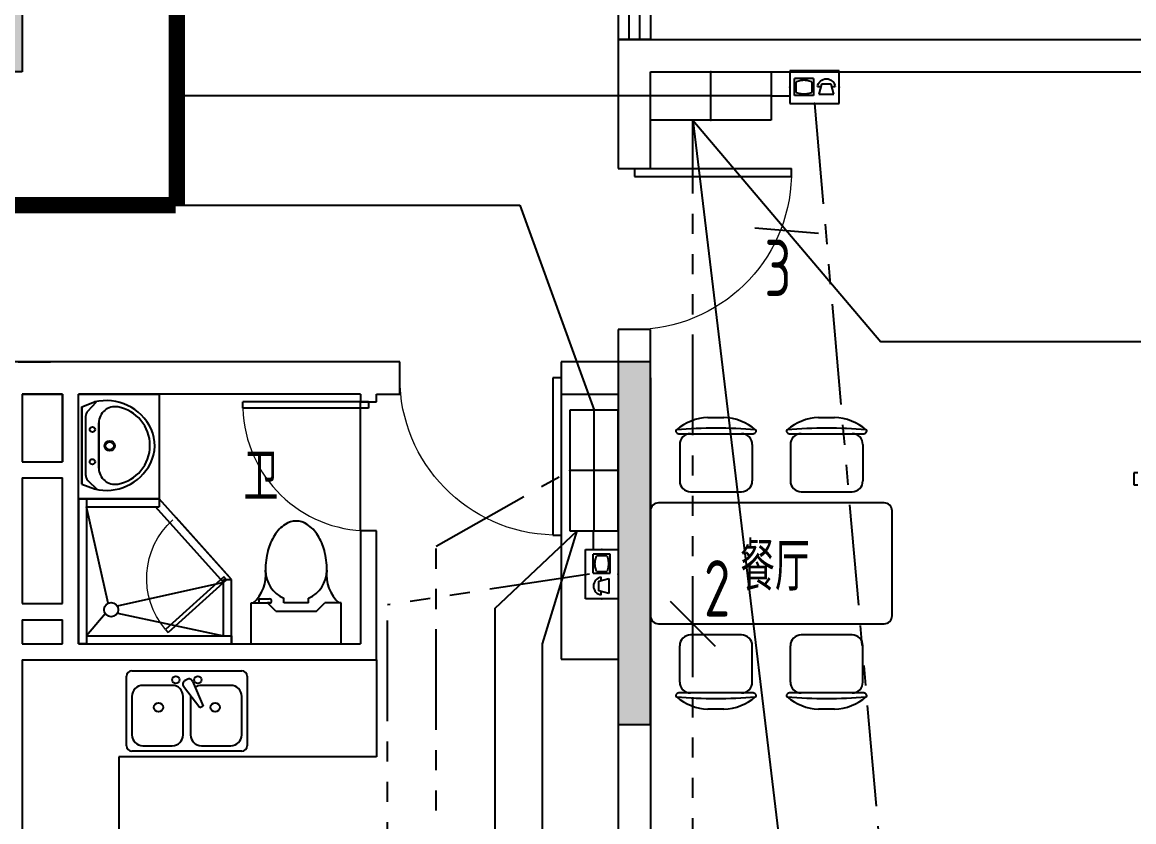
# Model space of a CAD drawing. Extents: x -41969 to 449372, y 65390 to 759577.
# Drawn here: x 298285 to 305185, y 707838 to 712799 of the extents above; entities that cross this region are included whole.
import ezdxf
from ezdxf.enums import TextEntityAlignment as Align

# ---------------------------------------------------------------- set-up
doc = ezdxf.new("R2010")
doc.units = 0
doc.header["$LTSCALE"] = 1000
doc.header["$MEASUREMENT"] = 0
for name, pattern in [('DASHDOT', [1, 0.5, -0.25, 0, -0.25]), ('PHANTOM2', [1.25, 0.625, -0.125, 0.125, -0.125, 0.125, -0.125]), ('PHANTOM3', [1.5, 0.625, -0.125, 0.125, -0.125, 0.125, -0.125, 0.125, -0.125])]:
    doc.linetypes.add(name, pattern=pattern)
for name, color, linetype in [('0-桥架', 120, 'Continuous'), ('DIM-照明', 3, 'Continuous'), ('EQUIP-箱柜', 241, 'Continuous'), ('EQUIP-通讯', 241, 'Continuous'), ('IN-door', 2, 'Continuous'), ('jg新结构柱', 9, 'Continuous'), ('TEL_TEXT', 7, 'Continuous'), ('WALL', 7, 'Continuous'), ('WINDOW', 2, 'Continuous'), ('WINDOW_TEXT', 7, 'Continuous'), ('WIRE-照明', 120, 'Continuous'), ('装修家具', 8, 'Continuous')]:
    doc.layers.add(name, color=color, linetype=linetype)
doc.styles.add('_TCH_LABEL', font='COMPLEX', dxfattribs={"bigfont": 'GBCBIG'})
doc.styles.add('_TEL_DIM', font='SIMPLEX', dxfattribs={"width": 0.8, "height": 3.5, "bigfont": 'HZTXT'})
doc.styles.add('DIM_FONT', font='SIMPLEX', dxfattribs={"width": 0.7, "bigfont": 'GBCBIG'})
doc.styles.add('SIMPLEX', font='SIMPLEX.SHX')
doc.styles.get("Standard").update_dxf_attribs({"font": 'gbenor.shx', "bigfont": 'gbcbig.shx'})
doc.linetypes.add('TV', pattern='A,2.8,-0.1,["TV",_TEL_DIM,S=0.07,R=0,X=0,Y=-0.1],-0.52', length=3.42)

# ---------------------------------------------------------------- blocks, each defined once
blk = doc.blocks.new('A$C65FF3140')
at = {"color": 8}
for p, q in [((2150, -2850), (2150, -2200)), ((2150, -2200), (2650, -2200)), ((2650, -2200), (2650, -2850)), ((5144.5, -2200), (5144.5, -3845.3)), ((2170.5, -2278.6), (2249, -2249.1)), ((2206.6, -2305.8), (2261.1, -2247.7)), ((2170.5, -2759.3), (2170.5, -2278.6)), ((2170.5, -2281.4), (2170.5, -2758.2)), ((2193, -2340), (2193, -2700)), ((6057, -2346), (6156.2, -2346)), ((6743.8, -2346), (6843, -2346)), ((2275.8, -2660.1), (2275.8, -2378.2)), ((2275.8, -2378.2), (2275.8, -2660.1)), ((5876.6, -2446), (6336.6, -2446)), ((6563.4, -2446), (7023.4, -2446)), ((5881.6, -2513.5), (5881.6, -2738.5)), ((6331.6, -2513.5), (6331.6, -2738.5)), ((6568.4, -2513.5), (6568.4, -2738.5)), ((7018.4, -2513.5), (7018.4, -2738.5)), ((8725, -2688.8), (8700, -2688.8)), ((8700, -2688.8), (8700, -2764.1)), ((2170.5, -2759.3), (2249, -2788.7)), ((2208, -2735.6), (2265.7, -2792.4)), ((5949.1, -2806), (6264.1, -2806)), ((6635.9, -2806), (6950.9, -2806)), ((8700, -2764.1), (8725, -2764.1)), ((2150, -2849.8), (2150, -3750)), ((2200, -2849.8), (2150, -2849.8)), ((2150, -2850), (2650, -2850)), ((2650, -2850), (2150, -2850)), ((2200, -2849.8), (2200, -3750)), ((3099.9, -3350), (2649.9, -2850)), ((2650, -2850), (2650, -2900)), ((7150, -2875.2), (5750, -2875.2)), ((2332.8, -3498.2), (2200, -2899.8)), ((2200, -2900), (2650, -2900)), ((3049.9, -3369.2), (2627.7, -2900)), ((2752.7, -2964), (3087.1, -3335.7)), ((5700, -2925.2), (5700, -3575.2)), ((7200, -3575.2), (7200, -2925.2)), ((3049.9, -3369.2), (2390.3, -3515.8)), ((3049.9, -3700), (3049.9, -3350)), ((3049.9, -3350), (3099.9, -3350)), ((3099.9, -3750), (3099.9, -3350)), ((3221, -3496), (3322.6, -3496)), ((3221, -3750), (3221, -3496)), ((3271.8, -3470.6), (3335.3, -3470.6)), ((3271.8, -3496), (3271.8, -3470.6)), ((3335.3, -3496), (3322.6, -3496)), ((3373.4, -3546.8), (3322.6, -3496)), ((3424.2, -3496), (3424.2, -3467.4)), ((3576.6, -3496), (3424.2, -3496)), ((3576.6, -3496), (3576.6, -3467.4)), ((3627.4, -3546.8), (3678.2, -3496)), ((3779.8, -3496), (3678.2, -3496)), ((3779.8, -3750), (3779.8, -3496)), ((2315.8, -3563.7), (2200, -3700)), ((2391.1, -3559), (3049.9, -3700)), ((3373.4, -3546.8), (3627.4, -3546.8)), ((5750, -3625.2), (7150, -3625.2)), ((2200, -3700), (3099.9, -3700)), ((3099.9, -3700), (3099.9, -3750)), ((6264.1, -3694.5), (5949.1, -3694.5)), ((6950.9, -3694.5), (6635.9, -3694.5)), ((2150, -3750), (3099.9, -3750)), ((2200, -3750), (2150, -3750)), ((3221, -3750), (3779.8, -3750)), ((5881.6, -3987), (5881.6, -3762)), ((6331.6, -3987), (6331.6, -3762)), ((6568.4, -3987), (6568.4, -3762)), ((7018.4, -3987), (7018.4, -3762)), ((4000.1, -3850), (4000.1, -4450)), ((5144.5, -3845.3), (5500, -3845.3)), ((6336.6, -4054.5), (5876.6, -4054.5)), ((7023.4, -4054.5), (6563.4, -4054.5)), ((6156.2, -4154.5), (6057, -4154.5)), ((6843, -4154.5), (6743.8, -4154.5)), ((4000.1, -4450), (2400, -4450)), ((2400, -4450), (2400, -4956.7))]:
    blk.add_line(p, q, dxfattribs=at)
at = {"color": 8, "extrusion": (0, 0, -1)}
for p, q in [((3051.8, -3333.9), (2689.4, -3660)), ((3068.5, -3352.5), (2706.1, -3678.6)), ((3068.5, -3352.5), (3051.8, -3333.9)), ((2689.4, -3660), (2706.1, -3678.6))]:
    blk.add_line(p, q, dxfattribs=at)
at = {"color": 8, "linetype": 'ByBlock'}
for p, q in [((2481.2, -3916.7), (3162.4, -3916.7)), ((2447.1, -4382.2), (2447.1, -3950.8)), ((2824.1, -3970.4), (2808.2, -3979.6)), ((2856.7, -3982.1), (2922.5, -4136.5)), ((3196.5, -3950.8), (3196.5, -4382.2)), ((2731, -4007.6), (2549.3, -4007.6)), ((2902.8, -4147.8), (2802, -4013.7)), ((3094.3, -4007.6), (2912.6, -4007.6)), ((2481.2, -4075.7), (2481.2, -4314.1)), ((2799.1, -4314.1), (2799.1, -4075.7)), ((2844.5, -4076.6), (2844.5, -4314.1)), ((2922.5, -4136.5), (2902.8, -4147.8)), ((3162.4, -4314.1), (3162.4, -4075.7)), ((2549.3, -4382.2), (2731, -4382.2)), ((2912.6, -4382.2), (3094.3, -4382.2)), ((3162.4, -4416.3), (2481.2, -4416.3))]:
    blk.add_line(p, q, dxfattribs=at)
at = {"color": 8}
for centre, radius in [((2235.5, -2419.8), 16.3), ((2343, -2521.3), 31.6), ((2235.5, -2619.8), 16.3), ((2352, -3538.1), 44.3)]:
    blk.add_circle(centre, radius, dxfattribs=at)
at = {"color": 8, "lineweight": 13}
blk.add_circle((2343, -2521.3), 23, dxfattribs=at)
at = {"color": 8, "linetype": 'ByBlock'}
for centre, radius in [((2753.7, -3973.5), 22.7), ((2889.9, -3973.5), 22.7), ((2645.8, -4143.8), 28.4), ((2997.8, -4143.8), 28.4)]:
    blk.add_circle(centre, radius, dxfattribs=at)
at = {"color": 8}
for centre, radius, start, end in [((2322.4, -2547.4), 307.1, 25.27037, 103.82487), ((2243, -2340), 50, 136.81904, 180), ((2375.8, -2378.2), 100, 79.43977, 180), ((2349.5, -2519.1), 243.4, 280.56023, 79.43977), ((6066.7, -2661.4), 315.6, 91.76514, 130.72654), ((6146.4, -2661.4), 315.6, 49.27346, 88.23486), ((6753.6, -2661.4), 315.6, 91.76514, 130.72654), ((6833.3, -2661.4), 315.6, 49.27346, 88.23486), ((6106.6, -5123.8), 2712.7, 84.8023, 95.1977), ((6793.4, -5123.8), 2712.7, 84.8023, 95.1977), ((2372, -2518.8), 250.2, 333.53718, 24.19289), ((5867.4, -2429.8), 10, 130.72654, 202.66999), ((5876.6, -2426), 20, 202.66999, 270), ((5949.1, -2513.5), 67.5, 90, 180), ((6264.1, -2513.5), 67.5, 0, 90), ((6336.6, -2426), 20, 270, 337.33001), ((6345.8, -2429.8), 10, 337.33001, 49.27346), ((6554.2, -2429.8), 10, 130.72654, 202.66999), ((6563.4, -2426), 20, 202.66999, 270), ((6635.9, -2513.5), 67.5, 90, 180), ((6950.9, -2513.5), 67.5, 0, 90), ((7023.4, -2426), 20, 270, 337.33001), ((7032.6, -2429.8), 10, 337.33001, 49.27346), ((2322.4, -2490.5), 307.1, 256.17513, 332.93609), ((2375.8, -2660.1), 100, 180, 280.56023), ((2243, -2700), 50, 180, 225.43928), ((5949.1, -2738.5), 67.5, 180, 270), ((6264.1, -2738.5), 67.5, 270, 0), ((6635.9, -2738.5), 67.5, 180, 270), ((6950.9, -2738.5), 67.5, 270, 0), ((5750, -2925.2), 50, 90, 180), ((7150, -2925.2), 50, 0, 90), ((3558.2, -3197.6), 227, 123.5342, 147.99466), ((3500.4, -3110.4), 122.4, 90.00012, 123.53414), ((3500.4, -3110.4), 122.4, 56.46601, 90.00003), ((3442.6, -3197.6), 227, 32.00549, 56.46595), ((3650.2, -3255.1), 335.5, 147.99468, 165.48582), ((3350.7, -3255.1), 335.5, 14.51433, 32.00547), ((3795.9, -3292.8), 486, 165.48582, 180.00004), ((3204.9, -3292.8), 486, 0.00011, 14.51433), ((3083.6, -3323.8), 228.5, 311.08907, 7.79899), ((3500.4, -3292.8), 190.5, 180.00007, 246.4219), ((3500.4, -3292.8), 190.5, 293.57825, 0.00007), ((3917.3, -3323.8), 228.5, 172.20116, 228.91108), ((3335.3, -3483.3), 12.7, 270.00007, 90.00007), ((5750, -3575.2), 50, 180, 270), ((7150, -3575.2), 50, 270, 0), ((5949.1, -3762), 67.5, 90, 180), ((6264.1, -3762), 67.5, 0, 90), ((6635.9, -3762), 67.5, 90, 180), ((6950.9, -3762), 67.5, 0, 90), ((5949.1, -3987), 67.5, 180, 270), ((6264.1, -3987), 67.5, 270, 0), ((6635.9, -3987), 67.5, 180, 270), ((6950.9, -3987), 67.5, 270, 0), ((5867.4, -4070.6), 10, 157.33001, 229.27346), ((5876.6, -4074.5), 20, 90, 157.33001), ((6336.6, -4074.5), 20, 22.66999, 90), ((6345.8, -4070.6), 10, 310.72654, 22.66999), ((6554.2, -4070.6), 10, 157.33001, 229.27346), ((6563.4, -4074.5), 20, 90, 157.33001), ((7023.4, -4074.5), 20, 22.66999, 90), ((7032.6, -4070.6), 10, 310.72654, 22.66999), ((6066.7, -3839), 315.6, 229.27346, 268.23486), ((6106.6, -1376.6), 2712.7, 264.8023, 275.1977), ((6146.4, -3839), 315.6, 271.76514, 310.72654), ((6753.6, -3839), 315.6, 229.27346, 268.23486), ((6793.4, -1376.6), 2712.7, 264.8023, 275.1977), ((6833.3, -3839), 315.6, 271.76514, 310.72654)]:
    blk.add_arc(centre, radius, start, end, dxfattribs=at)
at = {"color": 8, "lineweight": 13, "extrusion": (0, 0, -1)}
blk.add_arc((-3060.1, -3343.2), 487.5, 319.48231, 48.01303, dxfattribs=at)
at = {"color": 8, "linetype": 'ByBlock'}
for centre, radius, start, end in [((2481.2, -3950.8), 34.1, 90, 180), ((3162.4, -3950.8), 34.1, 0, 90), ((2819.6, -3999.2), 22.7, 120, 219.46232), ((2835.4, -3990.1), 22.7, 20.53768, 120), ((2549.3, -4075.7), 68.1, 90, 180), ((2731, -4075.7), 68.1, 0, 90), ((2912.6, -4075.7), 68.1, 90, 123.39297), ((3094.3, -4075.7), 68.1, 0, 90), ((2549.3, -4314.1), 68.1, 180, 270), ((2731, -4314.1), 68.1, 270, 0), ((2912.6, -4314.1), 68.1, 180, 270), ((3094.3, -4314.1), 68.1, 270, 0), ((2481.2, -4382.2), 34.1, 180, 270), ((3162.4, -4382.2), 34.1, 270, 0)]:
    blk.add_arc(centre, radius, start, end, dxfattribs=at)
at = {"color": 8, "ltscale": 1e-06, "style": 'DIM_FONT', "text_generation_flag": 4, "width": 0.8, "flags": 9}
for tag, p, rotation in [('YSIZE', (7913.6, 18100), 270), ('XSIZE', (7913.6, 18100), 270), ('YSIZE', (5350, 12479.8), 270.00007), ('XSIZE', (5350, 12479.8), 270.00007), ('YSIZE', (7913.6, 10300), 270), ('XSIZE', (7913.6, 10300), 270), ('YSIZE', (5350, 4679.8), 270.00007), ('XSIZE', (5350, 4679.8), 270.00007), ('YSIZE', (-4020.2, -3750), 180.00007), ('XSIZE', (-4020.2, -3750), 180.00007), ('YSIZE', (3779.8, -3750), 180.00007), ('XSIZE', (3779.8, -3750), 180.00007), ('YSIZE', (12500, -4413.7), 270.00007), ('XSIZE', (12500, -4413.7), 270.00007), ('XSIZE', (12451, -6050.4), 180), ('YSIZE', (12451, -6050.4), 180), ('YSIZE', (10569.5, -6235.4), 180), ('XSIZE', (10569.5, -6235.4), 180), ('XSIZE', (-6200, -6313.6), 180), ('YSIZE', (-6200, -6313.6), 180), ('XSIZE', (1600, -6313.6), 180), ('YSIZE', (1600, -6313.6), 180)]:
    blk.add_attdef(tag, p, '', height=0.5, rotation=rotation, dxfattribs=at)
at = {"color": 8, "style": 'DIM_FONT', "oblique": 0, "width": 0.8, "flags": 9}
for tag, p, rotation in [('YSIZE', (5516.7, 17078.2), 360), ('XSIZE', (5516.7, 17078.2), 360), ('YSIZE', (5516.7, 9278.2), 360), ('XSIZE', (5516.7, 9278.2), 360), ('YSIZE', (-7221.8, -3916.7), 270), ('XSIZE', (-7221.8, -3916.7), 270), ('YSIZE', (578.2, -3916.7), 270), ('XSIZE', (578.2, -3916.7), 270)]:
    blk.add_attdef(tag, p, '', height=0.413, rotation=rotation, dxfattribs=at)
at = {"color": 8, "ltscale": 1e-06, "style": 'DIM_FONT', "width": 0.8, "flags": 9}
for tag, p, rotation in [('YSIZE', (5350, 16101), 89.99993), ('XSIZE', (5350, 16101), 89.99993), ('XSIZE', (7913.6, 10500), 90), ('YSIZE', (7913.6, 10500), 90), ('YSIZE', (7913.6, 2700.1), 90), ('XSIZE', (7913.6, 2700.1), 90), ('YSIZE', (-16900, -4413.7), 269.99993), ('XSIZE', (-16900, -4413.7), 269.99993)]:
    blk.add_attdef(tag, p, '', height=0.5, rotation=rotation, dxfattribs=at)
at = {"color": 8, "style": 'DIM_FONT', "text_generation_flag": 4, "width": 0.8, "flags": 9}
for tag, p, rotation in [('YSIZE', (5516.7, 11521.8), 0), ('XSIZE', (5516.7, 11521.8), 0), ('YSIZE', (5516.7, 3721.8), 0), ('XSIZE', (5516.7, 3721.8), 0), ('YSIZE', (9342.9, -1535.9), 180), ('XSIZE', (9342.9, -1535.9), 180), ('YSIZE', (-4978.2, -3916.7), 270), ('XSIZE', (-4978.2, -3916.7), 270), ('YSIZE', (2821.8, -3916.7), 270), ('XSIZE', (2821.8, -3916.7), 270)]:
    blk.add_attdef(tag, p, '', height=0.413, rotation=rotation, dxfattribs=at)
at = {"color": 8, "ltscale": 1e-06, "style": 'DIM_FONT', "oblique": 0, "width": 0.8, "flags": 9}
for tag, p, rotation in [('YSIZE', (5350, 8320.2), 89.99993), ('XSIZE', (5350, 8320.2), 89.99993), ('YSIZE', (-8179.8, -3750), 359.99993), ('XSIZE', (-8179.8, -3750), 359.99993), ('YSIZE', (-379.8, -3750), 359.99993), ('XSIZE', (-379.8, -3750), 359.99993)]:
    blk.add_attdef(tag, p, '', height=0.5, rotation=rotation, dxfattribs=at)
at = {"color": 8, "text_generation_flag": 4, "flags": 9}
for tag, p, height, width in [('YSIZE', (-14000.3, -1399.1), 0.666, 0.834261), ('XSIZE', (-14000.3, -1399.1), 0.666, 0.834261), ('YSIZE', (-10846.1, -3267.1), 0.5, 0.8), ('XSIZE', (-10846.1, -3267.1), 0.5, 0.8)]:
    blk.add_attdef(tag, p, '', height=height, rotation=180, dxfattribs=dict(at, width=width))
at = {"color": 8, "flags": 9}
for tag, p, height, width in [('YSIZE', (9600.3, -1399.1), 0.666, 0.834261), ('XSIZE', (9600.3, -1399.1), 0.666, 0.834261), ('YSIZE', (6446.1, -3267.1), 0.5, 0.8), ('XSIZE', (6446.1, -3267.1), 0.5, 0.8)]:
    blk.add_attdef(tag, p, '', height=height, dxfattribs=dict(at, width=width))
at = {"color": 8, "style": 'DIM_FONT', "width": 0.8, "flags": 9}
for tag in ['YSIZE', 'XSIZE']:
    blk.add_attdef(tag, (-13742.9, -1535.9), '', height=0.413, dxfattribs=at)
at = {"color": 8, "flags": 9}
for tag, p in [('YSIZE', (5880.4, -5584.1)), ('XSIZE', (5880.4, -5584.1)), ('YSIZE', (5880.4, -5584.1)), ('XSIZE', (5880.4, -5584.1)), ('YSIZE', (9400, -8940.7)), ('XSIZE', (9400, -8940.7))]:
    blk.add_attdef(tag, p, '', height=0.5, dxfattribs=at)
at = {"color": 8, "ltscale": 1e-06, "style": 'DIM_FONT', "width": 0.8, "flags": 9}
for tag, p in [('YSIZE', (-16900, -6050.4)), ('XSIZE', (-16900, -6050.4)), ('YSIZE', (-14969.5, -6235.4)), ('XSIZE', (-14969.5, -6235.4)), ('YSIZE', (-6000, -6313.6)), ('XSIZE', (-6000, -6313.6)), ('YSIZE', (1800, -6313.6)), ('XSIZE', (1800, -6313.6))]:
    blk.add_attdef(tag, p, '', height=0.5, dxfattribs=at)
at = {"color": 8, "text_generation_flag": 4, "flags": 9}
for tag, p in [('YSIZE', (-10280.4, -6139.1)), ('XSIZE', (-10280.4, -6139.1)), ('YSIZE', (-13800, -9000.4)), ('XSIZE', (-13800, -9000.4))]:
    blk.add_attdef(tag, p, '', height=0.5, rotation=180, dxfattribs=at)
blk = doc.blocks.new('sdarw52y5fghg')
at = {"layer": 'jg新结构柱'}
h = blk.add_hatch(color=256, dxfattribs=at)
h.dxf.hatch_style = 1
h.paths.add_polyline_path([(16257.6, -2243070.7), (16257.6, -2242470.7), (16507.6, -2242470.7), (16507.6, -2242820.7), (17907.6, -2242820.7), (17907.6, -2243070.7)])
h.paths.add_polyline_path([(24257.6, -2243070.7), (23728.4, -2243070.7), (23728.4, -2242870.7), (24057.6, -2242870.7), (24057.6, -2240670.7), (24257.6, -2240670.7)])
h.paths.add_polyline_path([(14257.6, -2235370.7), (16457.6, -2235370.7), (16457.6, -2235570.7), (14457.6, -2235570.7), (14457.6, -2237020.7), (14257.6, -2237020.7)])
h.paths.add_polyline_path([(26057.6, -2240370.7), (26057.6, -2239770.7), (26257.6, -2239770.7), (26257.6, -2240170.7), (28157.6, -2240170.7), (28157.6, -2240370.7)])
h.paths.add_polyline_path([(33757.6, -2240370.7), (33757.6, -2239770.7), (33557.6, -2239770.7), (33557.6, -2240170.7), (32107.6, -2240170.7), (32107.6, -2240370.7)])
h.paths.add_polyline_path([(33757.6, -2224570.7), (33757.6, -2225170.7), (33557.6, -2225170.7), (33557.6, -2224770.7), (32107.6, -2224770.7), (32107.6, -2224570.7)])
h.paths.add_polyline_path([(26057.6, -2224570.7), (26057.6, -2225170.7), (26257.6, -2225170.7), (26257.6, -2224770.7), (27707.6, -2224770.7), (27707.6, -2224570.7)])
h.paths.add_polyline_path([(27707.6, -2232370.7), (27707.6, -2232570.7), (26357.6, -2232570.7), (26357.6, -2233170.7), (26057.6, -2233170.7), (26057.6, -2231770.7), (26357.6, -2231770.7), (26357.6, -2232370.7)])
h.paths.add_polyline_path([(32107.6, -2232370.7), (32107.6, -2232570.7), (33457.6, -2232570.7), (33457.6, -2233170.7), (33757.6, -2233170.7), (33757.6, -2231770.7), (33457.6, -2231770.7), (33457.6, -2232370.7)])
h.paths.add_polyline_path([(35157.6, -2242871.1), (34557.6, -2242871.1), (34557.6, -2243071.1), (34957.6, -2243071.1), (34957.6, -2244521.1), (35157.6, -2244521.1)])
h.paths.add_polyline_path([(32057.6, -2244520.7), (31857.6, -2244520.7), (31857.6, -2243070.7), (31457.6, -2243070.7), (31457.6, -2242870.7), (32457.6, -2242870.7), (32457.6, -2243070.7), (32057.6, -2243070.7)])
h.paths.add_polyline_path([(34957.6, -2251870.7), (35157.6, -2251870.7), (35157.6, -2251670.7), (35157.6, -2250220.7), (34957.6, -2250220.7)])
h.paths.add_polyline_path([(14457.6, -2243070.3), (13857.6, -2243070.3), (13857.6, -2242870.3), (14257.6, -2242870.3), (14257.6, -2241420.3), (14457.6, -2241420.3)])
h.paths.add_polyline_path([(5357.6, -2242870.7), (5957.6, -2242870.7), (5957.6, -2243070.7), (5557.6, -2243070.7), (5557.6, -2244520.7), (5357.6, -2244520.7)])
h.paths.add_polyline_path([(8457.6, -2244520.3), (8657.6, -2244520.3), (8657.6, -2243070.3), (9057.6, -2243070.3), (9057.6, -2242870.3), (8057.6, -2242870.3), (8057.6, -2243070.3), (8457.6, -2243070.3)])
h.paths.add_polyline_path([(28157.6, -2244870.7), (27957.6, -2244870.7), (27957.6, -2245070.7), (27957.6, -2247120.7), (28157.6, -2247120.7)])
h.paths.add_polyline_path([(12357.6, -2244870.7), (12557.6, -2244870.7), (12557.6, -2245070.7), (12557.6, -2247120.7), (12357.6, -2247120.7)])
h.paths.add_polyline_path([(20157.6, -2246770.3), (20357.6, -2246770.3), (20357.6, -2245170.3), (20757.6, -2245170.3), (20757.6, -2244870.3), (19757.6, -2244870.3), (19757.6, -2245170.3), (20157.6, -2245170.3)])
h.paths.add_polyline_path([(5557.6, -2251870.7), (5357.6, -2251870.7), (5357.6, -2251670.7), (5357.6, -2250220.7), (5557.6, -2250220.7)])
h.paths.add_polyline_path([(32057.6, -2250920.7), (31857.6, -2250920.7), (31857.6, -2252370.7), (31457.6, -2252370.7), (31457.6, -2252570.7), (32457.6, -2252570.7), (32457.6, -2252370.7), (32057.6, -2252370.7)])
h.paths.add_polyline_path([(28157.6, -2250920.7), (27957.6, -2250920.7), (27957.6, -2252370.7), (27557.6, -2252370.7), (27557.6, -2252570.7), (28557.6, -2252570.7), (28557.6, -2252370.7), (28157.6, -2252370.7)])
h.paths.add_polyline_path([(20357.6, -2250920.7), (20157.6, -2250920.7), (20157.6, -2252270.7), (19557.6, -2252270.7), (19557.6, -2252570.7), (20957.6, -2252570.7), (20957.6, -2252270.7), (20357.6, -2252270.7)])
h.paths.add_polyline_path([(12557.6, -2250920.7), (12357.6, -2250920.7), (12357.6, -2252370.7), (11957.6, -2252370.7), (11957.6, -2252570.7), (12957.6, -2252570.7), (12957.6, -2252370.7), (12557.6, -2252370.7)])
h.paths.add_polyline_path([(8657.6, -2250920.7), (8457.6, -2250920.7), (8457.6, -2252370.7), (8057.6, -2252370.7), (8057.6, -2252570.7), (9057.6, -2252570.7), (9057.6, -2252370.7), (8657.6, -2252370.7)])
h.paths.add_polyline_path([(23657.6, -2235570.7), (24057.6, -2235570.7), (24057.6, -2236770.7), (24257.6, -2236770.7), (24257.6, -2235370.7), (23657.6, -2235370.7)])
h.paths.add_polyline_path([(22657.6, -2235570.7), (22657.6, -2235370.7), (21957.6, -2235370.7), (21957.6, -2235570.7)])
for points in [[(24257.6, -2243070.7), (23728.4, -2243070.7), (23728.4, -2242870.7), (24057.6, -2242870.7), (24057.6, -2240670.7), (24257.6, -2240670.7)], [(28157.6, -2244870.7), (27957.6, -2244870.7), (27957.6, -2245070.7), (27957.6, -2245070.7), (27957.6, -2247120.7), (28157.6, -2247120.7)]]:
    blk.add_lwpolyline(points, close=True, dxfattribs=at)
blk = doc.blocks.new('_wblk')
for p, q in [((-0.5, 0.5), (0.5, 0.5)), ((0.5, 0.1667), (-0.5, 0.1667)), ((0.5, -0.1667), (-0.5, -0.1667)), ((-0.5, -0.5), (0.5, -0.5))]:
    blk.add_line(p, q)
at = {"layer": 'WINDOW_TEXT', "style": 'SIMPLEX', "flags": 9}
blk.add_attdef('A', text='', height=1, dxfattribs=at).set_placement((0, 1.5), align=Align.MIDDLE)
blk = doc.blocks.new('$DorLib2D$00000001')
for p, q in [((0.45, 0.975), (0.5, 0.975)), ((0.45, 0), (0.45, 0.975)), ((0.5, 0), (0.5, 0.975)), ((0.5, 0), (0.45, 0))]:
    blk.add_line(p, q)
at = {"lineweight": 13}
blk.add_arc((0.475, 0), 0.975, 91.46928, 180, dxfattribs=at)
blk = doc.blocks.new('$equip$00001423')
for p, q in [((0.75, 0.6), (-0.75, 0.6)), ((-0.75, 0.6), (-0.75, 0)), ((0, 0), (0, 0.6)), ((0.75, 0), (0.75, 0.6)), ((-0.75, 0.3), (0.75, 0.3)), ((-0.75, 0), (0.75, 0))]:
    blk.add_line(p, q)
for p in [(0, 0.6), (-0.75, 0.3), (0.75, 0.3), (0, 0)]:
    blk.add_point(p)
at = {"style": '_TCH_LABEL', "flags": 9}
blk.add_attdef('A', (0, 0), '', height=0.00002, dxfattribs=at)
blk = doc.blocks.new('$equip$00001887')
at = {"color": 0, "linetype": 'Continuous'}
for p, q in [((-0.75, 0.5), (0.75, 0.5)), ((-0.75, -0.5), (-0.75, 0.5)), ((0.75, 0.5), (0.75, -0.5)), ((-0.631, 0.015), (-0.533, 0.015)), ((-0.59, -0.215), (-0.51, 0.09)), ((-0.51, 0.09), (-0.51, 0.09)), ((-0.51, 0.09), (-0.215, 0.09)), ((-0.215, 0.09), (-0.135, -0.215)), ((-0.193, 0.015), (-0.095, 0.015)), ((0.027, 0.263), (0.027, -0.256)), ((0.027, 0.263), (0.61, 0.263)), ((0.081, 0.166), (0.16, 0.185)), ((0.081, 0.166), (0.081, -0.159)), ((0.16, 0.185), (0.222, 0.199)), ((0.222, 0.199), (0.273, 0.207)), ((0.273, 0.207), (0.319, 0.21)), ((0.319, 0.21), (0.364, 0.207)), ((0.364, 0.207), (0.415, 0.199)), ((0.415, 0.199), (0.477, 0.185)), ((0.477, 0.185), (0.556, 0.166)), ((0.556, -0.159), (0.556, 0.166)), ((0.61, -0.256), (0.61, 0.263)), ((-0.135, -0.215), (-0.59, -0.215)), ((0.027, -0.256), (0.61, -0.256)), ((0.16, -0.179), (0.081, -0.159)), ((0.222, -0.193), (0.16, -0.179)), ((0.273, -0.201), (0.222, -0.193)), ((0.319, -0.204), (0.273, -0.201)), ((0.364, -0.201), (0.319, -0.204)), ((0.415, -0.193), (0.364, -0.201)), ((0.477, -0.179), (0.415, -0.193)), ((0.556, -0.159), (0.477, -0.179)), ((0.75, -0.5), (-0.75, -0.5))]:
    blk.add_line(p, q, dxfattribs=at)
blk.add_arc((-0.363, -0.017), 0.27, 6.9897, 173.0103, dxfattribs=at)
for p in [(0, 0.5), (-0.75, 0), (0.75, 0), (0, -0.5)]:
    blk.add_point(p)
at = {"layer": 'TEL_TEXT', "style": '_TEL_DIM', "flags": 1}
blk.add_attdef('A', text='', height=0.00002, dxfattribs=at).set_placement((0, 0), align=Align.MIDDLE_CENTER)
blk = doc.blocks.new('$TelecSys$00000095')
blk.add_line((0.4, 0.4), (-0.4, -0.4))
at = {"width": 0.8}
blk.add_attdef('N', text='', height=1, dxfattribs=at).set_placement((-0.017, 1.056), align=Align.MIDDLE)

msp = doc.modelspace()

# ---------------------------------------------------------------- linework, layer by layer
at = {"layer": '0-桥架', "const_width": 100}
for points in [[(299244.3, 711664.4), (299244.3, 728026.6)], [(287505.5, 711664.4), (299236.7, 711664.4)]]:
    msp.add_lwpolyline(points, dxfattribs=at)
at = {"layer": 'IN-door'}
msp.add_line((300384.8, 709643.7), (300384.8, 710443.7), dxfattribs=at)
at = {"layer": 'WALL'}
for p, q in [((301984.7, 712692.2), (302184.7, 712692.2)), ((302184.7, 712692.2), (301984.7, 712692.2)), ((301984.7, 712692.2), (301984.7, 712592.2)), ((302184.7, 712692.2), (305584.7, 712692.2)), ((301984.7, 712592.2), (301984.7, 711892.2)), ((302184.7, 711892.2), (302184.7, 712492.2)), ((302184.7, 712492.2), (305534.7, 712492.2)), ((301984.7, 711892.2), (302184.7, 711892.2)), ((302184.7, 710892.2), (301984.7, 710892.2)), ((301984.7, 710892.2), (301984.7, 710692.2)), ((302184.7, 710592.2), (302184.7, 710892.2)), ((298584.7, 710692.2), (298184.7, 710692.2)), ((298309.8, 710692.2), (298309.8, 710692.2)), ((298309.8, 710692.2), (298309.8, 710692.2)), ((298459.8, 710692.2), (298459.8, 710692.2)), ((300434.7, 710692.2), (298584.7, 710692.2)), ((300629.2, 710692.2), (300434.7, 710692.2)), ((300629.2, 710492.2), (300629.2, 710692.2)), ((301984.7, 710692.2), (301629.2, 710692.2)), ((301629.2, 710692.2), (301629.2, 710492.2)), ((302184.7, 710592.2), (302184.7, 703192.2)), ((298284.7, 710492.2), (298284.7, 710072.2)), ((298534.7, 710492.2), (298284.7, 710492.2)), ((298284.8, 710492.2), (298284.8, 710072.2)), ((298284.8, 710492.2), (298309.8, 710492.2)), ((298284.8, 710492.2), (298309.8, 710492.2)), ((298284.8, 710492.2), (298534.7, 710492.2)), ((298284.8, 710492.2), (298284.8, 710072.2)), ((298534.7, 710492.2), (298509.7, 710492.2)), ((298534.7, 710492.2), (298534.7, 710072.2)), ((298534.7, 710072.2), (298534.7, 710492.2)), ((300384.8, 710492.2), (298634.7, 710492.2)), ((298634.7, 710022.2), (298634.7, 710492.2)), ((300384.8, 710492.2), (300384.8, 710443.7)), ((300384.8, 710443.7), (300484.8, 710443.7)), ((300484.8, 710443.7), (300484.8, 710492.2)), ((300484.8, 710492.2), (300629.2, 710492.2)), ((301629.2, 710492.2), (301984.7, 710492.2)), ((301984.7, 710492.2), (301984.7, 703192.2)), ((298284.7, 710072.2), (298534.7, 710072.2)), ((298634.7, 709142.2), (298634.7, 710022.2)), ((298284.7, 709972.2), (298284.7, 709192.2)), ((298284.7, 709972.2), (298534.7, 709972.2)), ((298534.7, 709192.2), (298534.7, 709972.2)), ((300484.8, 709643.7), (300384.8, 709643.7)), ((300384.8, 709643.7), (300384.8, 708942.2)), ((300484.8, 708842.2), (300484.8, 709643.7)), ((298284.7, 709192.2), (298534.7, 709192.2)), ((298634.7, 708942.2), (298634.7, 709142.2)), ((298284.7, 709092.2), (298534.7, 709092.2)), ((298284.7, 709092.2), (298284.7, 708942.2)), ((298534.7, 708942.2), (298534.7, 709092.2)), ((298284.7, 708942.2), (298534.7, 708942.2)), ((298634.7, 708942.2), (300384.8, 708942.2)), ((298284.7, 708842.2), (298284.7, 703192.2)), ((298284.7, 708842.2), (298584.7, 708842.2)), ((298584.7, 708842.2), (300484.8, 708842.2))]:
    msp.add_line(p, q, dxfattribs=at)
msp.add_lwpolyline([(298259.8, 710692.2), (298459.8, 710692.2)], dxfattribs=at)
msp.add_lwpolyline([(298259.8, 710692.2), (298459.8, 710692.2)], dxfattribs=at)
at = {"layer": 'WIRE-照明', "linetype": 'Continuous'}
for p, q in [((302184.7, 712342.2), (299274, 712342.2)), ((302446.7, 712192.2), (303613.7, 710817)), ((299235.5, 711664.4), (301374, 711664.4)), ((301374, 711664.4), (301834.7, 710392.6)), ((305993.1, 710817), (303613.7, 710817)), ((301219, 709162), (301728.9, 709642.6)), ((301219, 709162), (301219, 704676.1))]:
    msp.add_line(p, q, dxfattribs=at)
at = {"layer": 'WIRE-照明'}
msp.add_line((302934.7, 712342.2), (303049.7, 712342.2), dxfattribs=at)
at = {"layer": 'WIRE-照明', "linetype": 'PHANTOM2'}
for p, q in [((303202.7, 712294.5), (303954.4, 703716.9)), ((301805.1, 709374.6), (300552.4, 709184.2)), ((300552.4, 703461.8), (300552.4, 709184.2))]:
    msp.add_line(p, q, dxfattribs=at)
at = {"layer": 'WIRE-照明', "linetype": 'PHANTOM3'}
for p, q in [((302446.7, 707236.3), (302446.7, 712192.2)), ((300855, 709549.2), (301684.7, 710017.6)), ((300855, 703908.3), (300855, 709549.2))]:
    msp.add_line(p, q, dxfattribs=at)
at = {"layer": 'WIRE-照明', "linetype": 'TV', "ltscale": 0.5}
for p, q in [((302446.7, 712192.2), (303316.3, 704951.1)), ((301514, 708942.5), (301728.9, 709642.6)), ((301514, 705738.5), (301514, 708942.5))]:
    msp.add_line(p, q, dxfattribs=at)
at = {"layer": 'WIRE-照明', "linetype": 'DASHDOT', "ltscale": 0.3}
msp.add_line((301831.5, 709527.7), (301831.5, 709642.6), dxfattribs=at)

# ---------------------------------------------------------------- block references
at = {"layer": 'DIM-照明'}
ref = msp.add_blockref('$TelecSys$00000095', (303030.2, 711504.6), dxfattribs=dict(at, xscale=350, yscale=350, zscale=350, rotation=310.3189900903741))
ref.add_attrib('N', '3', dxfattribs={"layer": '0', "color": 7, "height": 350, "width": 0.8}).set_placement((302975.8, 711275.6), align=Align.MIDDLE)
ref = msp.add_blockref('$TelecSys$00000095', (302446.7, 709067), dxfattribs=dict(at, xscale=350, yscale=350, zscale=350, rotation=90.00000000017495))
ref.add_attrib('N', '2', dxfattribs={"layer": '0', "color": 7, "height": 350, "width": 0.8}).set_placement((302598.5, 709286.9), align=Align.MIDDLE)
at = {"layer": 'EQUIP-箱柜', "xscale": -500, "yscale": 500, "zscale": 500}
msp.add_blockref('$equip$00001423', (302559.7, 712192.2), dxfattribs=at)
at = {"layer": 'EQUIP-箱柜', "xscale": 500, "yscale": 500, "zscale": 500, "rotation": 90}
msp.add_blockref('$equip$00001423', (301984.7, 710017.6), dxfattribs=at)
at = {"layer": 'EQUIP-通讯', "xscale": -204.1200000001118, "yscale": 204.1200000001118, "zscale": 204.1199999999893}
msp.add_blockref('$equip$00001887', (303202.7, 712396.5), dxfattribs=at)
at = {"layer": 'EQUIP-通讯', "xscale": 204.1200000001118, "yscale": 204.1200000001118, "zscale": 204.1199999999893, "rotation": 90}
msp.add_blockref('$equip$00001887', (301882.6, 709374.6), dxfattribs=at)
at = {"layer": 'IN-door'}
for p, xscale, yscale, zscale, rotation in [((302084.7, 711392.2), -1000.000000000001, 1000, 200, 270.0000023601105), ((301129.2, 710592.2), 1000, -1000, 200, 359.9999999562974), ((300434.8, 710043.7), -800, -800, 100.0000000309519, 270.0000001027509)]:
    msp.add_blockref('$DorLib2D$00000001', p, dxfattribs=dict(at, xscale=xscale, yscale=yscale, zscale=zscale, rotation=rotation))
at = {"layer": 'jg新结构柱'}
msp.add_blockref('sdarw52y5fghg', (274027.1, 2955562.9), dxfattribs=at)
at = {"layer": 'WINDOW', "xscale": 1600, "yscale": -200, "zscale": 1600, "rotation": 269.9999989591236}
msp.add_blockref('_wblk', (302084.7, 713492.2), dxfattribs=at)
at = {"layer": '装修家具'}
msp.add_blockref('A$C65FF3140', (296484.7, 712692.2), dxfattribs=at)

# ---------------------------------------------------------------- texts
at = {"color": 9}
for s, p in [('卫', (299659.1, 709829)), ('餐厅', (302741, 709271.8))]:
    msp.add_text(s, height=300, dxfattribs=at).set_placement(p)

doc.saveas('drawing.dxf')
